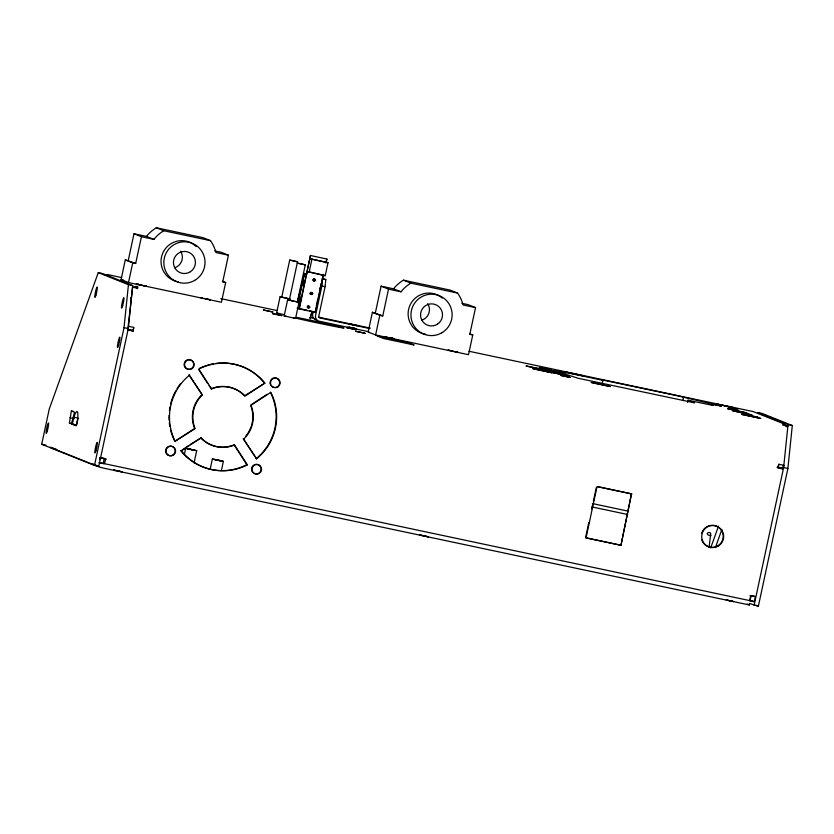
<?xml version="1.0" encoding="UTF-8"?>
<svg xmlns="http://www.w3.org/2000/svg" width="834" height="834" viewBox="0 0 834 834"><rect width="100%" height="100%" fill="white"/><g stroke="black" fill="none" stroke-linecap="round" stroke-linejoin="round"><path stroke-width="1.25" d="M317.462 300.052L317.337 301.345M320.934 283.841L320.673 285.968M307.214 306.693C309.914 310.582 308.455 302.888 307.36 307.475M311.593 292.484L312.104 293.078L310.894 292.4L310.133 293.724L311.009 294.433L311.979 293.975M314.731 280.641C310.915 281.673 315.189 276.513 314.866 280.474M74.633 424.589L69.399 423.099L71.37 410.985L73.507 411.443M94.492 465.403L124.026 327.658L128.436 284.696L98.266 272.624L49.227 409.16L41.7 444.272L94.492 465.403L98.756 466.31L128.29 328.565L132.689 285.603L102.53 273.531L98.266 272.624M130.594 300.198L130.855 297.675M127.946 328.252L132.606 287.198L137.725 288.283A5.265 0.584 -78 0 0 137.652 286.625L137.433 286.542A5.265 5.233 -68.2 0 0 133.492 287.271M368.764 331.734L319.349 321.257A4.973 4.941 -68.2 0 1 315.554 315.367L321.872 285.926L322.591 278.89L325.813 279.567L325.093 286.615L318.786 316.055A1.658 1.647 -68.2 0 0 320.048 318.015L369.462 328.492M780.228 467.999A5.525 0.615 -78 0 1 780.416 467.874C789.141 471.346 767.144 464.569 782.959 468.228L783.22 465.706M754.103 605.328L783.626 467.582L788.036 424.621L757.866 412.549L762.13 413.445L792.3 425.528L787.89 468.479L758.367 606.235L749.297 603.409M709.119 546.979L710.724 533.437L709.953 532.582A2.189 1.387 6.7 0 0 707.347 533.458A2.189 1.387 6.7 0 0 709.004 535.23L711.048 535.668M133.711 327.397L133.096 331.098A5.265 0.584 -78 0 0 133.711 327.397L128.592 326.313M320.673 285.447L320.746 284.874M310.248 293.975L310.112 293.193M313.146 280.464L313.011 279.682M310.154 318.911L312.302 311.436M72.308 424.266L73.809 417.24L78.073 418.147L76.572 425.173L72.308 424.266L76.207 425.83L77.708 418.804A29.346 3.273 -78 0 0 73.809 417.24M222.48 281.287L225.66 282.559L221.437 302.273L128.499 282.559L121.076 279.588L125.308 259.874L135.681 263.471L141.415 236.731L133.993 233.76L128.259 260.5M128.499 282.559L132.731 262.846L125.308 259.874M99.59 459.628L100.028 457.564L105.699 458.867A5.265 0.584 -78 0 1 104.041 463.798M136.974 288.679L137.433 286.542M104.292 458.471L103.197 463.61L98.933 462.714M184.377 454.405L185.68 448.327L189.954 449.172M214.765 250.898L221.01 252.222L228.433 255.194L222.709 281.934L225.66 282.559M194.082 462.818L196.688 450.662L192.571 449.734M210.283 468.729L212.368 459.013L217.507 460.034M221.552 469.855L223.376 461.348L219.259 460.41M284.394 314.71L276.607 312.948L280.088 296.748L282.403 297.144M284.154 297.686L281.767 297.102L289.7 260.104L293.287 260.781M296.935 301.658L299.041 302.189L295.57 318.39L284.154 315.971L287.626 299.76L289.951 300.157M290.795 300.49L289.304 300.125L297.238 263.117L300.834 263.794L305.296 264.826L297.363 301.835L295.726 301.554M298.176 303.149L304.535 273.521L306.422 274.271M326.094 262.866L326.907 259.061L310.446 255.496L299.01 308.841L315.471 312.396L323.644 274.303M309.112 272.27L311.895 259.301L310.154 258.613L328.012 262.72L325.229 275.689L307.371 271.571L325.229 275.689M313.188 311.749L312.656 314.209A4.973 4.941 -68.2 0 0 316.451 320.089M315.127 312.26L321.215 283.862M321.653 281.777L323.019 275.428M325.74 262.731L326.907 259.061M375.352 312.917L381.086 286.177L388.508 289.148L382.785 315.888L372.402 312.291L368.169 332.005L375.602 334.976L468.531 354.69L472.753 334.976L469.573 333.694M375.602 334.976L379.824 315.262L372.402 312.291M461.859 303.315L468.103 304.639L475.536 307.61L469.803 334.351L472.753 334.976M602.273 383.567L602.961 380.356L601.689 379.814L677.688 395.858L721.389 406.127L709.077 403.625L713.435 405.366L712.361 405.282L688.019 400.257L687.56 402.395M585.843 536.471L588.794 522.699M591.744 508.938L592.818 503.924M593.36 501.422L596.31 487.661M631.494 493.811L620.955 545.311L631.494 493.811L597.822 486.67M682.848 400.664L683.536 397.443M751.111 595.674L750.006 600.824L754.27 601.731L755.375 596.581L750.35 595.539L750.193 596.133M105.24 458.69L104.969 459.513M316.951 303.023L316.607 304.712M297.915 300.417L304.431 273.5L307.016 274.042M297.675 301.898L304.431 273.5M320.256 287.511L319.87 289.189M316.784 303.712L316.399 305.39M320.089 288.147L319.776 289.096M777.841 467.144L778.82 464.246L783.939 465.33L782.959 468.228M71.432 423.912L74.56 412.267L71.37 410.985M315.023 280.109L314.574 280.766M309.226 307.12L308.778 307.777M312.145 311.593L312.01 311.874A5.108 0.573 -78 0 0 311.562 312.635M710.672 547.959L718.491 526.139M715.374 547.646L721.879 529.465M313.25 279.213L313.959 278.869M310.352 292.713L311.072 292.369M307.465 306.214L308.173 305.88M201.87 394.795A30.389 30.191 -68.2 0 0 194.645 428.467L174.838 441.394L195.104 428.655A30.389 30.191 -68.2 0 1 202.328 394.972L189.078 374.946L202.328 394.972M211.096 388.759A30.389 30.191 -68.2 0 1 244.591 395.869L264.858 383.119L245.05 396.046A30.389 30.191 -68.2 0 0 211.555 388.946L209.084 385.631M190.173 444.522L201.067 437.902A30.389 30.191 -68.2 0 0 234.552 445.002L247.333 464.851A53.876 53.532 -68.2 0 1 181.259 450.829L188.088 445.888M251.587 404.438L267.224 394.232M181.259 450.829L201.067 437.902M243.789 438.976A30.389 30.191 -68.2 0 0 251.003 405.303L270.821 392.366A53.876 53.532 -68.2 0 1 256.57 458.825L243.33 438.799L256.57 458.825M305.275 264.847L297.238 263.117M276.607 312.948L277.847 313.136M299.01 302.21L294.798 301.366M284.154 315.971L286.469 316.367M196.688 450.662L192.414 449.828M384.954 336.769L384.109 336.55L385.079 336.686M392.095 338.302L394.096 338.667L391.24 338.135M223.345 461.369L218.237 460.326M755.375 596.581L750.35 595.539M314.064 280.933L313.542 280.818M311.165 294.433L310.644 294.329M308.278 307.944L307.756 307.829M146.555 286.208L144.146 285.718M347.934 327.001L348.414 327.189M447.983 350.04L450.224 350.634M778.435 467.905L777.736 467.77M750.496 600.772L100.57 462.86M289.502 298.781L288.189 298.541M136.422 283.946L138.83 284.436M137.985 284.269L137.016 284.133L137.86 284.352M144.991 285.885L145.96 286.031L145.126 285.801M202.443 297.947L201.505 297.79L202.318 298.03M209.459 299.562L210.429 299.708L209.584 299.479M449.536 350.363L448.567 350.217L449.411 350.447M456.552 351.979L457.522 352.115L456.678 351.896M458.116 352.302L455.698 351.812M50.697 447.358L51.791 447.556M420.19 535.021L428.572 536.846L419.836 534.99M290.263 298.989L287.261 298.343M208.604 299.396L210.262 299.75M349.352 327.293L349.999 327.418M354.023 328.398L356.441 328.846L354.148 328.315M189.172 449.005L187.806 448.765L189.047 449.088M193.207 449.985L194.583 450.214L188.953 449.119M103.781 458.742L106.033 459.19M726.967 600.084L729.917 600.678M733.805 601.658L726.289 600.021M290.941 300.396L291.869 300.584M349.383 327.272L352.699 327.971M143.114 285.509L144.762 285.874M353.241 328.242L354.638 328.544M207.572 299.187L209.219 299.542M390.208 337.926L391.855 338.291M456.313 351.958L453.529 351.364M216.642 459.847L214.494 459.44L217.351 460.128M219.102 460.504L221.271 460.9L220.02 460.587M116.437 470.543L113.685 470.022L116.249 470.668M294.162 261.125L297.759 261.813L289.7 260.104M286.229 298.134L287.866 298.509M293.766 301.147L295.403 301.533M350.405 327.481L351.531 327.72M141.978 285.27L143.49 285.614M207.947 299.291L203.715 298.374M390.583 338.031L386.351 337.124M189.182 448.963L190.819 449.349M191.549 449.641L193.186 450.026M311.895 259.301L328.012 262.72M133.993 233.76L146.482 236.408A35.581 35.362 -68.2 0 1 156.344 227.765L203.058 237.68L210.491 240.651A35.581 35.362 -68.2 0 1 215.943 252.546L228.433 255.194M381.086 286.177L393.575 288.825A35.581 35.362 -68.2 0 1 403.437 280.182L450.151 290.096L457.585 293.068A35.581 35.362 -68.2 0 1 463.047 304.963L475.536 307.61M156.344 227.765L163.766 230.737L210.491 240.651M403.437 280.182L410.86 283.153L457.585 293.068M141.415 236.731L153.904 239.379A35.581 35.362 -68.2 0 1 163.766 230.737M388.508 289.148L400.998 291.796A35.581 35.362 -68.2 0 1 410.86 283.153M322.216 278.535L325.813 279.567M321.872 285.926L325.093 286.615M132.731 262.846L135.681 263.471M379.824 315.262L382.785 315.888M307.037 310.196L297.123 308.09L299.354 308.976L310.446 255.496M309.518 310.717L311.999 311.238M318.411 317.118L370.359 328.137M107.471 274.699A5.265 0.584 -78 0 1 107.628 274.605L121.628 277.576M220.874 298.635L276.857 310.509M309.946 317.525L315.033 318.609M468.989 351.26L752.956 411.537A5.265 5.233 -68.2 0 1 754.249 411.996L783.835 423.839M602.961 380.356L559.041 371.067L557.915 370.88L566.578 374.383L525.962 365.959L568.611 375.196L578.087 378.24L694.409 402.812L688.019 400.257M121.076 279.588L123.62 280.13M128.436 284.696L132.689 285.603M788.036 424.621L792.3 425.528M787.942 426.216L782.834 425.132A5.265 0.584 -78 0 0 782.761 423.474L782.542 423.38A5.265 5.233 -68.2 0 1 786.42 426.893M124.026 327.658L128.29 328.565M783.626 467.582L787.89 468.479M127.623 329.211L132.731 330.306M631.953 493.999L597.04 486.587L586.031 537.909L620.955 545.311M592.369 503.548L627.992 511.106M591.963 506.926L627.585 514.484M69.92 417.74L74.184 418.647M69.399 423.099L72.6 423.787M585.572 537.721L620.486 545.134M41.7 444.272L45.964 445.179M284.915 297.884L286.406 298.207M292.453 300.897L293.954 301.22M351.322 327.856L352.49 328.106M452.195 351.093L453.644 351.406M140.644 285.009L142.082 285.322M132.627 330.921L129.343 329.764A5.525 0.615 -78 0 0 128.895 330.368M133.096 331.098L127.425 329.795M190.59 449.255L192.039 449.568M190.34 449.422L191.778 449.734M217.278 459.941L218.727 460.253M217.017 460.107L218.466 460.42M105.699 458.867L100.028 457.564M117.542 470.772L120.774 471.481M117.344 470.908L122.379 471.888L121.566 471.669M285.165 297.905L280.088 296.748M291.014 300.584L292.713 300.928M350.207 327.606L351.489 327.866M450.808 350.791L452.351 351.114M139.257 284.707L140.8 285.019M218.393 460.222L220.113 460.556M731.064 600.928L733.138 601.387M291.702 300.699L287.626 299.76M353.387 328.148L354.804 328.44M350.634 327.679L349.217 327.376L349.873 327.501M385.11 336.842L386.767 337.186M138.017 284.425L139.674 284.769M189.808 449.265L185.68 448.327M216.496 459.941L212.368 459.013M384.12 336.602L385.767 336.967M293.464 317.858L295.57 318.39M202.474 298.092L200.441 297.582M138.663 284.55L136.328 284.019M392.22 338.218L393.064 338.448M393.575 288.825L400.998 291.796M146.482 236.408L153.904 239.379M313.24 311.509L315.471 312.396M107.628 274.605L107.847 274.699A5.265 5.233 -68.2 0 0 105.147 274.845M751.924 600.793L754.27 601.731M755.958 605.265L758.367 606.235M251.003 405.303L250.544 405.115A30.389 30.191 -68.2 0 1 251.534 425.434M747.201 604.056L749.62 605.025L104.438 468.312L99.653 467.155L50.05 447.295M180.79 450.652A53.876 53.532 -68.2 0 0 246.874 464.663L247.333 464.851M53.167 448.056L56.764 449.505M92.762 463.902L98.756 466.31M314.481 278.973L314.991 279.578M308.695 305.984L309.206 306.589M211.555 388.946L198.773 369.108A53.876 53.532 -68.2 0 1 264.858 383.119M198.992 369.962L207.739 383.536M246.874 464.663L234.093 444.824A30.389 30.191 -68.2 0 1 200.608 437.714M310.144 318.213A5.108 0.573 -78 0 1 311.28 313.448M168.885 446.294A4.837 4.806 -68.2 0 1 175.13 451.475A4.837 4.806 -68.2 0 1 167.801 454.989A4.837 4.806 -68.2 0 1 167.749 446.847M175.296 441.582A53.876 53.532 -68.2 0 1 189.547 375.133M221.781 362.978A53.876 53.532 -68.2 0 1 264.399 382.931M270.352 392.188A53.876 53.532 -68.2 0 1 256.111 458.637M174.296 440.31A53.876 53.532 -68.2 0 1 170.595 429.958M169.834 426.382A53.876 53.532 -68.2 0 1 169.323 422.734M169.114 420.284A53.876 53.532 -68.2 0 1 169.041 415.415M169.417 410.505A53.876 53.532 -68.2 0 1 169.98 406.877M170.49 404.49A53.876 53.532 -68.2 0 1 175.786 390.823M177.027 388.696A53.876 53.532 -68.2 0 1 180.519 383.661M199.399 368.378A53.876 53.532 -68.2 0 1 208.542 364.917M209.72 364.604A53.876 53.532 -68.2 0 1 213.285 363.822M215.704 363.447A53.876 53.532 -68.2 0 1 220.572 363.009M251.159 426.581A30.389 30.191 -68.2 0 1 245.822 436.119M188.651 359.642A4.837 4.806 -68.2 0 1 193.697 364.625A4.837 4.806 -68.2 0 1 188.286 369.253A4.837 4.806 -68.2 0 1 184.189 363.468M184.606 362.279A4.837 4.806 -68.2 0 1 187.41 359.871M270.56 380.502A4.837 4.806 -68.2 0 1 277.743 378.834A4.837 4.806 -68.2 0 1 278.097 386.225A4.837 4.806 -68.2 0 1 270.789 385.329M270.258 384.193A4.837 4.806 -68.2 0 1 270.133 381.701M254.829 464.528A4.837 4.806 -68.2 0 1 261.073 469.709A4.837 4.806 -68.2 0 1 253.744 473.222A4.837 4.806 -68.2 0 1 253.692 465.08M709.786 525.597A11.05 10.978 -68.2 0 1 722.87 533.541A11.05 10.978 -68.2 0 1 715.291 546.948A11.05 10.978 -68.2 0 1 701.769 539.775M701.728 533.145A11.05 10.978 -68.2 0 1 705.491 527.661M706.273 527.098A11.05 10.978 -68.2 0 1 708.858 525.858M296.758 317.41A30.389 0.584 12.1 0 1 336.665 326.052A30.389 0.584 12.1 0 1 335.727 326.657A30.389 0.584 12.1 0 1 295.653 318.129M750.808 595.716A5.265 0.584 -78 0 1 749.151 600.647M778.82 464.246A5.265 0.584 -78 0 1 778.205 467.947M752.581 411.548A5.265 0.584 -78 0 1 752.737 411.454M191.976 243.413A20.725 20.589 -68.2 0 1 196.084 246.541M178.559 281.84A20.725 20.589 -68.2 0 1 161.984 255.194A20.725 20.589 -68.2 0 1 190.85 242.798M180.624 251.232A11.05 10.978 -68.2 0 1 174.754 267.756M425.653 334.257A20.725 20.589 -68.2 0 1 410.015 305.181A20.725 20.589 -68.2 0 1 442.239 298.082M427.717 303.649A11.05 10.978 -68.2 0 1 421.848 320.173M309.831 307.079C307.809 310.707 307.392 303.732 309.831 307.079M312.729 293.568C310.707 297.196 310.29 290.232 312.729 293.568M315.627 280.068C313.594 283.696 313.177 276.721 315.627 280.068M299.927 301.314L299.959 302.189L301.116 296.779L299.927 301.314M303.399 285.103L303.44 285.979L304.598 280.578L303.399 285.103M263.492 310.008L272.864 312.02L263.492 310.008M272.489 313.605L281.861 315.617L272.489 313.605M348.299 323.707L357.14 325.604L348.299 323.707M346.756 327.668L356.128 329.68L346.756 327.668M355.409 328.627L354.669 328.523L355.409 328.627M355.743 331.265L365.115 333.287L355.743 331.265M532.853 368.68L551.868 372.756L532.853 368.68M539.327 367.731L558.332 371.818L539.327 367.731M540.359 367.262L549.731 369.285L540.359 367.262M550.054 372.027L569.069 376.113L550.054 372.027M564.879 371.901L583.894 375.978L564.879 371.901M560.667 375.394L570.039 377.406L560.667 375.394M591.275 382.462L610.29 386.549L591.275 382.462M715.291 403.802L734.295 407.889L715.291 403.802M728.363 407.148L737.736 409.16L728.363 407.148M727.759 408.796L746.774 412.882L727.759 408.796M732.69 410.766L751.705 414.852L732.69 410.766M741.687 414.373L760.702 418.449L741.687 414.373M748.671 415.28L758.043 417.292L748.671 415.28M381.451 336.8L377.114 335.935L383.494 338.489L414.112 344.984L407.732 342.43L381.451 336.8M173.43 455.124A4.837 4.806 -68.2 0 0 173.013 446.763A4.837 4.806 -68.2 0 0 166.018 451.34A4.837 4.806 -68.2 0 0 173.43 455.124M191.956 368.691A4.837 4.806 -68.2 0 0 191.539 360.34A4.837 4.806 -68.2 0 0 184.543 364.906A4.837 4.806 -68.2 0 0 191.956 368.691M277.899 386.924A4.837 4.806 -68.2 0 0 277.493 378.573A4.837 4.806 -68.2 0 0 270.487 383.14A4.837 4.806 -68.2 0 0 277.899 386.924M259.374 473.358A4.837 4.806 -68.2 0 0 258.957 464.997A4.837 4.806 -68.2 0 0 251.962 469.563A4.837 4.806 -68.2 0 0 259.374 473.358M718.647 545.79A11.05 10.978 -68.2 0 0 717.709 526.692A11.05 10.978 -68.2 0 0 701.707 537.127A11.05 10.978 -68.2 0 0 718.647 545.79M96.004 450.537A5.39 0.605 -78 0 0 97.213 442.447A5.39 0.605 -78 0 0 95.024 450.151A5.39 0.605 -78 0 0 96.004 450.537M47.277 431.032A5.39 0.605 -78 0 0 48.476 422.942A5.39 0.605 -78 0 0 46.297 430.646A5.39 0.605 -78 0 0 47.277 431.032M118.595 345.203A5.39 0.605 -78 0 0 119.794 337.103A5.39 0.605 -78 0 0 117.615 344.807A5.39 0.605 -78 0 0 118.595 345.203M122.64 305.765A5.39 0.605 -78 0 0 123.839 297.665A5.39 0.605 -78 0 0 121.66 305.369A5.39 0.605 -78 0 0 122.64 305.765M95.952 295.08A5.39 0.605 -78 0 0 97.151 286.99A5.39 0.605 -78 0 0 94.972 294.694A5.39 0.605 -78 0 0 95.952 295.08M194.687 280.391A20.725 20.589 -68.2 0 0 194.791 244.539A20.725 20.589 -68.2 0 0 163.829 262.512A20.725 20.589 -68.2 0 0 194.687 280.391M190.402 271.728A11.05 10.978 -68.2 0 0 189.454 252.639A11.05 10.978 -68.2 0 0 173.462 263.075A11.05 10.978 -68.2 0 0 190.402 271.728M441.791 332.808A20.725 20.589 -68.2 0 0 441.895 296.956A20.725 20.589 -68.2 0 0 410.933 314.929A20.725 20.589 -68.2 0 0 441.791 332.808M437.496 324.145A11.05 10.978 -68.2 0 0 436.557 305.056A11.05 10.978 -68.2 0 0 420.555 315.492A11.05 10.978 -68.2 0 0 437.496 324.145"/></g></svg>
